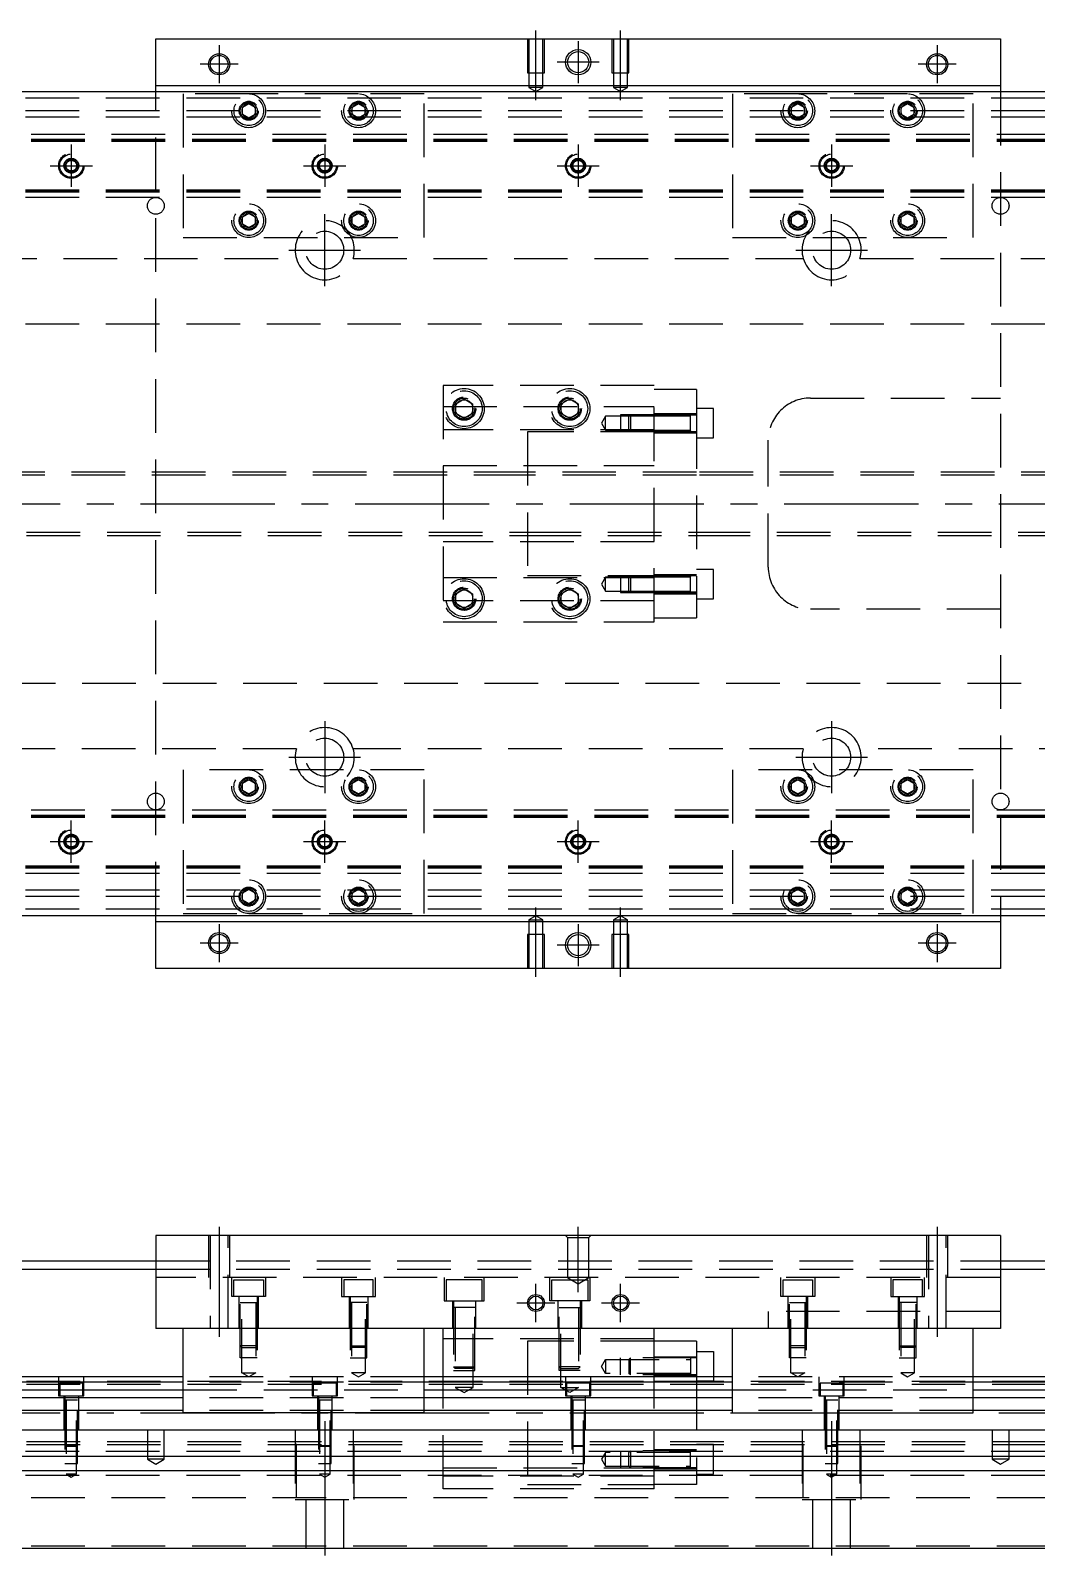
# Model space of a CAD drawing. Extents: x -21 to 843, y -308 to 112.
# Drawn here: x 207.3 to 445.5, y -249.2 to 112 of the extents above; entities that cross this region are included whole.
import ezdxf

# ---------------------------------------------------------------- set-up
doc = ezdxf.new("R2010")
doc.units = 0
doc.linetypes.add('CENTER', pattern=[50.8, 31.75, -6.35, 6.35, -6.35])
doc.linetypes.add('DASHED', pattern=[19.05, 12.7, -6.35])
doc.layers.get('0').update_dxf_attribs({"linetype": 'CONTINUOUS'})
doc.layers.add('CENTER', color=1, linetype='CENTER')

msp = doc.modelspace()

# ---------------------------------------------------------------- linework, layer by layer
at = {"color": 7, "linetype": 'CONTINUOUS'}
for p, q in [((237, 110), (437, 110)), ((237, 99), (237, 110)), ((437, 110), (437, 99)), ((237, 99), (437, 99)), ((237, 97.5), (237, 99)), ((437, 99), (437, 97.5)), ((671, 97.5), (3, 97.5)), ((3, -97.5), (671, -97.5)), ((237, -99), (237, -97.5)), ((437, -97.5), (437, -99)), ((237, -110), (237, -99)), ((437, -99), (237, -99)), ((437, -99), (437, -110)), ((437, -110), (237, -110)), ((237, -173.2), (237, -195.2)), ((437, -173.2), (237, -173.2)), ((437, -173.2), (437, -195.2)), ((3, -179.2), (237, -179.2)), ((437, -179.2), (671, -179.2)), ((11, -181.2), (237, -181.2)), ((437, -181.2), (663, -181.2)), ((437, -195.2), (237, -195.2)), ((243.5, -215.2), (243.5, -195.2)), ((300.5, -215.2), (300.5, -195.2)), ((305, -206.7), (305, -195.2)), ((355, -206.7), (355, -195.2)), ((365, -198.2), (355, -198.2)), ((362.35, -198.2), (362, -198.2)), ((365, -198.2), (365, -206.7)), ((373.5, -215.2), (373.5, -195.2)), ((430.5, -215.2), (430.5, -195.2)), ((365, -200.7), (369, -200.7)), ((369, -200.7), (369, -206.7)), ((243.5, -206.7), (17, -206.7)), ((243.5, -207.952272), (17, -207.952272)), ((373.5, -206.7), (300.5, -206.7)), ((373.5, -207.952272), (300.5, -207.952272)), ((657, -206.7), (430.5, -206.7)), ((657, -207.952272), (430.5, -207.952272)), ((17, -209.72668), (243.5, -209.72668)), ((243.5, -211.623076), (17, -211.623076)), ((300.5, -209.72668), (373.5, -209.72668)), ((373.5, -211.623076), (300.5, -211.623076)), ((430.5, -209.72668), (657, -209.72668)), ((657, -211.623076), (430.5, -211.623076)), ((243.5, -214.677372), (17, -214.677372)), ((300.5, -215.2), (243.5, -215.2)), ((373.5, -214.677372), (300.5, -214.677372)), ((373.5, -215.2), (430.5, -215.2)), ((657, -214.677372), (430.5, -214.677372)), ((17, -219.2), (657, -219.2)), ((657, -225.5), (17, -225.5)), ((657, -228.9), (17, -228.9)), ((17, -247.2), (657, -247.2))]:
    msp.add_line(p, q, dxfattribs=at)
at = {"color": 3, "linetype": 'DASHED'}
for p, q in [((325.000006, 110), (325.000006, 102)), ((325.35, 110), (325.35, 102)), ((328.65, 102), (328.65, 110)), ((328.999994, 102), (328.999994, 110)), ((345.000006, 110), (345.000006, 102)), ((345.35, 110), (345.35, 102)), ((348.65, 102), (348.65, 110)), ((348.999994, 102), (348.999994, 110)), ((325.000006, 102), (328.999994, 102)), ((325.35, 102), (325.35, 98.5)), ((328.65, 98.5), (328.65, 102)), ((345.000006, 102), (348.999994, 102)), ((345.35, 102), (345.35, 98.5)), ((348.65, 98.5), (348.65, 102)), ((327, 98.5), (325.35, 98.5)), ((325.35, 98.5), (327, 97.547372)), ((328.65, 98.5), (327, 98.5)), ((327, 97.547372), (328.65, 98.5)), ((347, 98.5), (345.35, 98.5)), ((345.35, 98.5), (347, 97.547372)), ((348.65, 98.5), (347, 98.5)), ((347, 97.547372), (348.65, 98.5)), ((657, 96), (17, 96)), ((237, -97.5), (237, 97.5)), ((259, 97), (243.5, 97)), ((243.5, 97), (243.5, 63)), ((257.5, 93.866026), (259, 94.73205)), ((285, 97), (259, 97)), ((259, 94.73205), (260.5, 93.866026)), ((283.5, 93.866026), (285, 94.73205)), ((300.5, 97), (285, 97)), ((285, 94.73205), (286.5, 93.866026)), ((300.5, 63), (300.5, 97)), ((389, 97), (373.5, 97)), ((373.5, 97), (373.5, 63)), ((387.5, 93.866026), (389, 94.73205)), ((415, 97), (389, 97)), ((389, 94.73205), (390.5, 93.866026)), ((413.5, 93.866026), (415, 94.73205)), ((430.5, 97), (415, 97)), ((415, 94.73205), (416.5, 93.866026)), ((430.5, 63), (430.5, 97)), ((437, 97.5), (437, -97.5)), ((657, 93), (17, 93)), ((657, 91.5), (17, 91.5)), ((257.5, 92.133974), (257.5, 93.866026)), ((259, 91.26795), (257.5, 92.133974)), ((260.5, 92.133974), (259, 91.26795)), ((260.5, 93.866026), (260.5, 92.133974)), ((260.973226, 93.326156), (261, 93)), ((283.5, 92.133974), (283.5, 93.866026)), ((285, 91.26795), (283.5, 92.133974)), ((286.5, 92.133974), (285, 91.26795)), ((286.5, 93.866026), (286.5, 92.133974)), ((286.973226, 93.326156), (287, 93)), ((387.5, 92.133974), (387.5, 93.866026)), ((389, 91.26795), (387.5, 92.133974)), ((390.5, 92.133974), (389, 91.26795)), ((390.5, 93.866026), (390.5, 92.133974)), ((390.973226, 93.326156), (391, 93)), ((413, 93), (413.030168, 93.346066)), ((413.5, 92.133974), (413.5, 93.866026)), ((415, 91.26795), (413.5, 92.133974)), ((416.5, 92.133974), (415, 91.26795)), ((416.5, 93.866026), (416.5, 92.133974)), ((17, 87.5), (657, 87.5)), ((17, 86.247728), (657, 86.247728)), ((17, 86.1147), (657, 86.1147)), ((17, 86.1), (657, 86.1)), ((17, 85.8), (657, 85.8)), ((215.5, 80), (215.52041, 80.24661)), ((215.75, 80.721688), (217, 81.443376)), ((215.75, 79.278312), (215.75, 80.721688)), ((217, 81.443376), (218.25, 80.721688)), ((218.25, 80.721688), (218.25, 79.278312)), ((275.5, 80), (275.516134, 80.21941)), ((275.75, 80.721688), (277, 81.443376)), ((275.75, 79.278312), (275.75, 80.721688)), ((277, 81.443376), (278.25, 80.721688)), ((278.25, 80.721688), (278.25, 79.278312)), ((335.5, 80), (335.52041, 80.24661)), ((335.75, 80.721688), (337, 81.443376)), ((335.75, 79.278312), (335.75, 80.721688)), ((337, 81.443376), (338.25, 80.721688)), ((338.25, 80.721688), (338.25, 79.278312)), ((395.75, 80.721688), (397, 81.443376)), ((395.75, 79.278312), (395.75, 80.721688)), ((397, 81.443376), (398.25, 80.721688)), ((398.25, 80.721688), (398.25, 79.278312)), ((398.477374, 80.25955), (398.5, 80)), ((217, 78.556624), (215.75, 79.278312)), ((218.25, 79.278312), (217, 78.556624)), ((277, 78.556624), (275.75, 79.278312)), ((278.25, 79.278312), (277, 78.556624)), ((337, 78.556624), (335.75, 79.278312)), ((338.25, 79.278312), (337, 78.556624)), ((397, 78.556624), (395.75, 79.278312)), ((398.25, 79.278312), (397, 78.556624)), ((657, 74.2), (17, 74.2)), ((657, 73.9), (17, 73.9)), ((657, 73.8853), (17, 73.8853)), ((657, 73.752272), (17, 73.752272)), ((657, 72.5), (17, 72.5)), ((257.5, 67.866026), (259, 68.73205)), ((259, 68.73205), (260.5, 67.866026)), ((283.5, 67.866026), (285, 68.73205)), ((285, 68.73205), (286.5, 67.866026)), ((387.5, 67.866026), (389, 68.73205)), ((389, 68.73205), (390.5, 67.866026)), ((413.5, 67.866026), (415, 68.73205)), ((415, 68.73205), (416.5, 67.866026)), ((257, 67), (257.030168, 67.346066)), ((257.5, 66.133974), (257.5, 67.866026)), ((259, 65.26795), (257.5, 66.133974)), ((260.5, 66.133974), (259, 65.26795)), ((260.5, 67.866026), (260.5, 66.133974)), ((283, 67), (283.023172, 67.30356)), ((283.5, 66.133974), (283.5, 67.866026)), ((285, 65.26795), (283.5, 66.133974)), ((286.5, 66.133974), (285, 65.26795)), ((286.5, 67.866026), (286.5, 66.133974)), ((387.5, 66.133974), (387.5, 67.866026)), ((389, 65.26795), (387.5, 66.133974)), ((390.5, 66.133974), (389, 65.26795)), ((390.5, 67.866026), (390.5, 66.133974)), ((390.973226, 67.326156), (391, 67)), ((413, 67), (413.030168, 67.346066)), ((413.5, 66.133974), (413.5, 67.866026)), ((415, 65.26795), (413.5, 66.133974)), ((416.5, 66.133974), (415, 65.26795)), ((416.5, 67.866026), (416.5, 66.133974)), ((243.5, 63), (300.5, 63)), ((373.5, 63), (430.5, 63)), ((43.708204, 58), (270.291796, 58)), ((283.708204, 58), (390.291796, 58)), ((403.708204, 58), (630.291796, 58)), ((657, 42.5), (29.1, 42.5)), ((305, 28), (305, -28)), ((355, 28), (305, 28)), ((355, -28), (355, 28)), ((365, 27), (355, 27)), ((365, 27), (365, 20.976176)), ((305, 23), (355, 23)), ((308, 23.6547), (310, 24.809402)), ((308, 21.3453), (308, 23.6547)), ((310, 24.809402), (312, 23.6547)), ((312, 23.6547), (312, 21.3453)), ((312.483582, 22.786038), (312.5, 22.5)), ((332.5, 22.5), (332.52689, 22.865682)), ((333, 23.6547), (335, 24.809402)), ((333, 21.3453), (333, 23.6547)), ((335, 24.809402), (337, 23.6547)), ((337, 23.6547), (337, 21.3453)), ((369, 22.552558), (365, 22.552558)), ((369, 15.552558), (369, 22.552558)), ((392, 25), (437, 25)), ((310, 20.190598), (308, 21.3453)), ((312, 21.3453), (310, 20.190598)), ((335, 20.190598), (333, 21.3453)), ((337, 21.3453), (335, 20.190598)), ((343.5, 20.702558), (342.547372, 19.052558)), ((342.547372, 19.052558), (343.5, 17.402558)), ((343.5, 17.402558), (343.5, 20.702558)), ((347, 20.702558), (343.5, 20.702558)), ((347, 21.052554), (347, 17.052564)), ((349.35, 21.052554), (347, 21.052554)), ((349, 20.702558), (347, 20.702558)), ((349.35, 21.052558), (349, 20.702558)), ((349, 17.402558), (349, 20.702558)), ((355, 20.702558), (349, 20.702558)), ((355, 20.702558), (349, 20.702558)), ((349.35, 21.052558), (349.35, 17.052558)), ((355, 21.052556), (349.35, 21.052558)), ((355, 21.052554), (349.35, 21.052554)), ((365, 21.302558), (355, 21.302558)), ((363.605, 21.052558), (355, 21.052556)), ((365, 20.976176), (355, 20.976176)), ((363.6, 20.702558), (355, 20.702558)), ((365, 21.052558), (363.595, 21.052558)), ((363.6, 17.05324), (363.6, 21.052564)), ((363.6, 20.836098), (363.6, 21.052558)), ((363.6, 21.052558), (363.6, 20.835892)), ((365, 20.976176), (365, -20.976176)), ((355, 17.5), (305, 17.5)), ((325, 17), (325, -17)), ((355, 17), (325, 17)), ((343.5, 17.402558), (347, 17.402558)), ((347, 17.402558), (349, 17.402558)), ((347, 17.052564), (349.35, 17.052564)), ((349, 17.402558), (355, 17.402558)), ((349, 17.402558), (349.35, 17.052558)), ((349, 17.402558), (355, 17.402558)), ((349.35, 17.052564), (355, 17.052564)), ((349.35, 17.052558), (355, 17.052562)), ((355, 17.402558), (363.6, 17.402558)), ((355, 17.052562), (363.605, 17.052558)), ((355, 16.802558), (365, 16.802558)), ((363.595, 17.052558), (365, 17.052558)), ((363.6, 17.269268), (363.6, 17.052558)), ((363.6, 17.052558), (363.6, 17.26902)), ((363.6, 17.052554), (363.6, 17.05324)), ((365, 15.552558), (369, 15.552558)), ((382, -15), (382, 15)), ((325, 7.5), (54, 7.5)), ((305, 9), (355, 9)), ((365, 7.5), (325, 7.5)), ((365, 7.499994), (325, 7.499994)), ((607.005, 7.5), (365, 7.5)), ((325, 6.75), (54, 6.75)), ((365, 6.75), (325, 6.75)), ((365, 6.75), (325, 6.75)), ((607, 6.75), (365, 6.75)), ((54, -6.75), (325, -6.75)), ((325, -6.75), (365, -6.75)), ((325, -6.75), (365, -6.75)), ((365, -6.75), (607, -6.75)), ((54, -7.5), (325, -7.5)), ((355, -9), (305, -9)), ((325, -7.499994), (365, -7.499994)), ((325, -7.5), (365, -7.5)), ((365, -7.5), (607.005, -7.5)), ((305, -17.5), (355, -17.5)), ((325, -17), (355, -17)), ((343.5, -17.402558), (342.547372, -19.052558)), ((343.5, -20.702558), (343.5, -17.402558)), ((347, -17.402558), (343.5, -17.402558)), ((347, -17.052564), (347, -21.052554)), ((349.35, -17.052564), (347, -17.052564)), ((349, -17.402558), (347, -17.402558)), ((349.35, -17.052558), (349, -17.402558)), ((349, -20.702558), (349, -17.402558)), ((355, -17.402558), (349, -17.402558)), ((355, -17.402558), (349, -17.402558)), ((349.35, -17.052558), (349.35, -21.052558)), ((355, -17.052562), (349.35, -17.052558)), ((355, -17.052564), (349.35, -17.052564)), ((365, -16.802558), (355, -16.802558)), ((363.605, -17.052558), (355, -17.052562)), ((363.6, -17.402558), (355, -17.402558)), ((365, -17.052558), (363.595, -17.052558)), ((363.6, -21.051878), (363.6, -17.052554)), ((363.6, -17.26902), (363.6, -17.052558)), ((363.6, -17.052558), (363.6, -17.269226)), ((363.6, -20.836098), (363.6, -17.26902)), ((369, -15.552558), (365, -15.552558)), ((369, -22.552558), (369, -15.552558)), ((308, -21.3453), (310, -20.190598)), ((308, -23.6547), (308, -21.3453)), ((310, -20.190598), (312, -21.3453)), ((312, -21.3453), (312, -23.6547)), ((333, -21.3453), (335, -20.190598)), ((333, -23.6547), (333, -21.3453)), ((335, -20.190598), (337, -21.3453)), ((337, -21.3453), (337, -23.6547)), ((342.547372, -19.052558), (343.5, -20.702558)), ((343.5, -20.702558), (347, -20.702558)), ((347, -20.702558), (349, -20.702558)), ((347, -21.052554), (349.35, -21.052554)), ((349, -20.702558), (355, -20.702558)), ((349, -20.702558), (349.35, -21.052558)), ((349, -20.702558), (355, -20.702558)), ((349.35, -21.052554), (355, -21.052554)), ((349.35, -21.052558), (355, -21.052556)), ((355, -20.702558), (363.6, -20.702558)), ((365, -20.976176), (355, -20.976176)), ((355, -21.052556), (363.605, -21.052558)), ((355, -21.302558), (365, -21.302558)), ((363.595, -21.052558), (365, -21.052558)), ((363.6, -20.83585), (363.6, -21.052558)), ((363.6, -21.052558), (363.6, -20.836098)), ((363.6, -21.052564), (363.6, -21.051878)), ((365, -20.976176), (365, -27)), ((355, -23), (305, -23)), ((307.5, -22.5), (307.534018, -22.088984)), ((310, -24.809402), (308, -23.6547)), ((312, -23.6547), (310, -24.809402)), ((332.5, -22.5), (332.52689, -22.134318)), ((335, -24.809402), (333, -23.6547)), ((337, -23.6547), (335, -24.809402)), ((365, -22.552558), (369, -22.552558)), ((437, -25), (392, -25)), ((305, -28), (355, -28)), ((355, -27), (365, -27)), ((29.1, -42.5), (657, -42.5)), ((270.291796, -58), (43.708204, -58)), ((390.291796, -58), (283.708204, -58)), ((630.291796, -58), (403.708204, -58)), ((243.5, -63), (243.5, -97)), ((300.5, -63), (243.5, -63)), ((300.5, -97), (300.5, -63)), ((430.5, -63), (373.5, -63)), ((373.5, -63), (373.5, -97)), ((430.5, -97), (430.5, -63)), ((257, -67), (257.030168, -66.653934)), ((257.5, -66.133974), (259, -65.26795)), ((257.5, -67.866026), (257.5, -66.133974)), ((259, -68.73205), (257.5, -67.866026)), ((259, -65.26795), (260.5, -66.133974)), ((260.5, -67.866026), (259, -68.73205)), ((260.5, -66.133974), (260.5, -67.866026)), ((283, -67), (283.023172, -66.69644)), ((283.5, -66.133974), (285, -65.26795)), ((283.5, -67.866026), (283.5, -66.133974)), ((285, -68.73205), (283.5, -67.866026)), ((285, -65.26795), (286.5, -66.133974)), ((286.5, -67.866026), (285, -68.73205)), ((286.5, -66.133974), (286.5, -67.866026)), ((387, -67), (387.023172, -66.69644)), ((387.5, -66.133974), (389, -65.26795)), ((387.5, -67.866026), (387.5, -66.133974)), ((389, -68.73205), (387.5, -67.866026)), ((389, -65.26795), (390.5, -66.133974)), ((390.5, -67.866026), (389, -68.73205)), ((390.5, -66.133974), (390.5, -67.866026)), ((413.5, -66.133974), (415, -65.26795)), ((413.5, -67.866026), (413.5, -66.133974)), ((415, -68.73205), (413.5, -67.866026)), ((415, -65.26795), (416.5, -66.133974)), ((416.5, -67.866026), (415, -68.73205)), ((416.5, -66.133974), (416.5, -67.866026)), ((416.973226, -66.673844), (417, -67)), ((17, -72.5), (657, -72.5)), ((17, -73.752272), (657, -73.752272)), ((17, -73.8853), (657, -73.8853)), ((17, -73.9), (657, -73.9)), ((17, -74.2), (657, -74.2)), ((215.75, -79.278312), (217, -78.556624)), ((215.75, -80.721688), (215.75, -79.278312)), ((217, -78.556624), (218.25, -79.278312)), ((218.25, -79.278312), (218.25, -80.721688)), ((275.75, -79.278312), (277, -78.556624)), ((275.75, -80.721688), (275.75, -79.278312)), ((277, -78.556624), (278.25, -79.278312)), ((278.25, -79.278312), (278.25, -80.721688)), ((335.75, -79.278312), (337, -78.556624)), ((335.75, -80.721688), (335.75, -79.278312)), ((337, -78.556624), (338.25, -79.278312)), ((338.25, -79.278312), (338.25, -80.721688)), ((395.75, -79.278312), (397, -78.556624)), ((395.75, -80.721688), (395.75, -79.278312)), ((397, -78.556624), (398.25, -79.278312)), ((398.25, -79.278312), (398.25, -80.721688)), ((215.5, -80), (215.52041, -79.75339)), ((217, -81.443376), (215.75, -80.721688)), ((218.25, -80.721688), (217, -81.443376)), ((277, -81.443376), (275.75, -80.721688)), ((278.25, -80.721688), (277, -81.443376)), ((278.477374, -79.74045), (278.5, -80)), ((335.5, -80), (335.52041, -79.75339)), ((337, -81.443376), (335.75, -80.721688)), ((338.25, -80.721688), (337, -81.443376)), ((397, -81.443376), (395.75, -80.721688)), ((398.25, -80.721688), (397, -81.443376)), ((398.477374, -79.74045), (398.5, -80)), ((657, -85.8), (17, -85.8)), ((657, -86.1), (17, -86.1)), ((657, -86.1147), (17, -86.1147)), ((657, -86.247728), (17, -86.247728)), ((657, -87.5), (17, -87.5)), ((657, -91.5), (17, -91.5)), ((657, -93), (17, -93)), ((257, -93), (257.030168, -92.653934)), ((257.5, -92.133974), (259, -91.26795)), ((257.5, -93.866026), (257.5, -92.133974)), ((259, -94.73205), (257.5, -93.866026)), ((259, -91.26795), (260.5, -92.133974)), ((260.5, -93.866026), (259, -94.73205)), ((260.5, -92.133974), (260.5, -93.866026)), ((283.5, -92.133974), (285, -91.26795)), ((283.5, -93.866026), (283.5, -92.133974)), ((285, -94.73205), (283.5, -93.866026)), ((285, -91.26795), (286.5, -92.133974)), ((286.5, -93.866026), (285, -94.73205)), ((286.5, -92.133974), (286.5, -93.866026)), ((286.973226, -92.673844), (287, -93)), ((387, -93), (387.023172, -92.69644)), ((387.5, -92.133974), (389, -91.26795)), ((387.5, -93.866026), (387.5, -92.133974)), ((389, -94.73205), (387.5, -93.866026)), ((389, -91.26795), (390.5, -92.133974)), ((390.5, -93.866026), (389, -94.73205)), ((390.5, -92.133974), (390.5, -93.866026)), ((413.5, -92.133974), (415, -91.26795)), ((413.5, -93.866026), (413.5, -92.133974)), ((415, -94.73205), (413.5, -93.866026)), ((415, -91.26795), (416.5, -92.133974)), ((416.5, -93.866026), (415, -94.73205)), ((416.5, -92.133974), (416.5, -93.866026)), ((416.973226, -92.673844), (417, -93)), ((657, -96), (17, -96)), ((243.5, -97), (259, -97)), ((259, -97), (285, -97)), ((285, -97), (300.5, -97)), ((373.5, -97), (389, -97)), ((389, -97), (415, -97)), ((415, -97), (430.5, -97)), ((327, -97.547372), (325.35, -98.5)), ((325.35, -98.5), (327, -98.5)), ((325.35, -98.5), (325.35, -102)), ((328.65, -98.5), (327, -97.547372)), ((327, -98.5), (328.65, -98.5)), ((328.65, -102), (328.65, -98.5)), ((347, -97.547372), (345.35, -98.5)), ((345.35, -98.5), (347, -98.5)), ((345.35, -98.5), (345.35, -102)), ((348.65, -98.5), (347, -97.547372)), ((347, -98.5), (348.65, -98.5)), ((348.65, -102), (348.65, -98.5)), ((328.999994, -102), (325.000006, -102)), ((325.000006, -102), (325.000006, -110)), ((325.35, -102), (325.35, -110)), ((328.65, -110), (328.65, -102)), ((328.999994, -110), (328.999994, -102)), ((348.999994, -102), (345.000006, -102)), ((345.000006, -102), (345.000006, -110)), ((345.35, -102), (345.35, -110)), ((348.65, -110), (348.65, -102)), ((348.999994, -110), (348.999994, -102)), ((249.500006, -173.2), (249.500006, -183.2)), ((249.9, -173.2), (249.9, -195.2)), ((254.1, -195.2), (254.1, -173.2)), ((254.499994, -183.2), (254.499994, -173.2)), ((334.5, -173.7), (334, -173.2)), ((339.5, -173.7), (340, -173.2)), ((419.500006, -173.2), (419.500006, -183.2)), ((419.9, -173.2), (419.9, -195.2)), ((424.1, -195.2), (424.1, -173.2)), ((424.499994, -183.2), (424.499994, -173.2)), ((334.5, -173.7), (334.5, -183.2)), ((334.5, -173.7), (339.5, -173.7)), ((339.5, -183.2), (339.5, -173.7)), ((237, -179.2), (437, -179.2)), ((237, -181.2), (437, -181.2)), ((437, -183.2), (237, -183.2)), ((255, -187.7), (255, -183.2)), ((255.5, -183.7), (262.5, -183.7)), ((255.5, -187.7), (255.5, -183.7)), ((262.5, -183.7), (262.5, -187.7)), ((263, -183.2), (263, -187.7)), ((281, -183.2), (281, -187.7)), ((288.5, -183.7), (281.5, -183.7)), ((281.5, -183.7), (281.5, -187.7)), ((288.5, -187.7), (288.5, -183.7)), ((289, -187.7), (289, -183.2)), ((305.25, -183.2), (305.25, -188.7)), ((306.5, -183.7), (305.75, -183.7)), ((305.75, -183.7), (305.75, -188.7)), ((313.5, -183.7), (306.5, -183.7)), ((314.25, -183.7), (313.5, -183.7)), ((314.25, -188.7), (314.25, -183.7)), ((314.75, -188.7), (314.75, -183.2)), ((330.25, -188.7), (330.25, -183.2)), ((330.75, -183.7), (331.5, -183.7)), ((330.75, -188.7), (330.75, -183.7)), ((331.5, -183.7), (338.5, -183.7)), ((339.5, -183.2), (334.5, -183.2)), ((334.5, -183.2), (337, -184.643376)), ((337, -184.643376), (339.5, -183.2)), ((338.5, -183.7), (339.25, -183.7)), ((339.25, -183.7), (339.25, -188.7)), ((339.75, -183.2), (339.75, -188.7)), ((385, -187.7), (385, -183.2)), ((385.5, -183.7), (392.5, -183.7)), ((385.5, -187.7), (385.5, -183.7)), ((392.5, -183.7), (392.5, -187.7)), ((393, -183.2), (393, -187.7)), ((411, -183.2), (411, -187.7)), ((418.5, -183.7), (411.5, -183.7)), ((411.5, -183.7), (411.5, -187.7)), ((418.5, -187.7), (418.5, -183.7)), ((419, -187.7), (419, -183.2)), ((263, -187.7), (255, -187.7)), ((256.75, -195.2), (256.75, -187.7)), ((257.000006, -202.2), (256.999986, -187.7)), ((261.000014, -187.7), (260.999994, -202.2)), ((261.25, -187.7), (261.25, -195.2)), ((281, -187.7), (289, -187.7)), ((282.75, -187.7), (282.75, -195.2)), ((282.999986, -187.7), (283.000006, -202.2)), ((286.999994, -202.2), (287.000014, -187.7)), ((287.25, -195.2), (287.25, -187.7)), ((393, -187.7), (385, -187.7)), ((386.75, -195.2), (386.75, -187.7)), ((387.000006, -202.2), (386.999986, -187.7)), ((391.000014, -187.7), (390.999994, -202.2)), ((391.25, -187.7), (391.25, -195.2)), ((411, -187.7), (419, -187.7)), ((412.75, -187.7), (412.75, -195.2)), ((412.999986, -187.7), (413.000006, -202.2)), ((416.999994, -202.2), (417.000014, -187.7)), ((417.25, -195.2), (417.25, -187.7)), ((256.999994, -189.1), (261.000006, -189.1)), ((257.35, -205.7), (257.35, -189.1)), ((260.65, -189.1), (260.65, -205.7)), ((287.000006, -189.1), (282.999994, -189.1)), ((283.35, -189.1), (283.35, -205.7)), ((286.65, -205.7), (286.65, -189.1)), ((305.25, -188.7), (314.75, -188.7)), ((307.25, -188.7), (307.25, -195.2)), ((312.500006, -190.3), (307.499994, -190.3)), ((307.500006, -188.7), (307.500006, -205.2)), ((307.9, -190.3), (307.9, -209.2)), ((312.1, -209.2), (312.1, -190.3)), ((312.499994, -205.2), (312.499994, -188.7)), ((312.75, -195.2), (312.75, -188.7)), ((339.75, -188.7), (330.25, -188.7)), ((332.25, -195.2), (332.25, -188.7)), ((332.499994, -190.3), (337.500006, -190.3)), ((332.500006, -205.2), (332.500006, -188.7)), ((332.9, -209.2), (332.9, -190.3)), ((337.1, -190.3), (337.1, -209.2)), ((337.499994, -188.7), (337.499994, -205.2)), ((337.75, -188.7), (337.75, -195.2)), ((382, -191.2), (382, -195.2)), ((437, -191.2), (382, -191.2)), ((386.999994, -189.1), (391.000006, -189.1)), ((387.35, -205.7), (387.35, -189.1)), ((390.65, -189.1), (390.65, -205.7)), ((417.000006, -189.1), (412.999994, -189.1)), ((413.35, -189.1), (413.35, -205.7)), ((416.65, -205.7), (416.65, -189.1)), ((355, -197.7), (305, -197.7)), ((355, -198.2), (325, -198.2)), ((325, -198.2), (325, -232.2)), ((355, -232.2), (355, -198.2)), ((261, -199.35), (257, -199.35)), ((257.35, -199.7), (257, -199.35)), ((260.999994, -202.2), (257.000006, -202.2)), ((257.35, -199.7), (260.65, -199.7)), ((261, -199.35), (260.65, -199.7)), ((283, -199.35), (287, -199.35)), ((283, -199.35), (283.35, -199.7)), ((283.000006, -202.2), (286.999994, -202.2)), ((286.65, -199.7), (283.35, -199.7)), ((286.65, -199.7), (287, -199.35)), ((365, -202.199975), (347, -202.200006)), ((347, -206.199994), (347, -202.200006)), ((349, -202.55), (349.35, -202.2)), ((349.35, -204.9), (349.35, -202.2)), ((355, -201.95), (365, -201.95)), ((363.6, -202.199994), (363.6, -206.200006)), ((391, -199.35), (387, -199.35)), ((387.35, -199.7), (387, -199.35)), ((390.999994, -202.2), (387.000006, -202.2)), ((387.35, -199.7), (390.65, -199.7)), ((391, -199.35), (390.65, -199.7)), ((413, -199.35), (417, -199.35)), ((413, -199.35), (413.35, -199.7)), ((413.000006, -202.2), (416.999994, -202.2)), ((416.65, -199.7), (413.35, -199.7)), ((416.65, -199.7), (417, -199.35)), ((257.35, -205.7), (260.65, -205.7)), ((259, -206.652628), (257.35, -205.7)), ((260.65, -205.7), (259, -206.652628)), ((286.65, -205.7), (283.35, -205.7)), ((283.35, -205.7), (285, -206.652628)), ((285, -206.652628), (286.65, -205.7)), ((307.5, -204.3), (312.5, -204.3)), ((307.5, -204.3), (307.9, -204.7)), ((307.500006, -205.2), (312.499994, -205.2)), ((312.1, -204.7), (307.9, -204.7)), ((312.1, -204.7), (312.5, -204.3)), ((337.5, -204.3), (332.5, -204.3)), ((332.9, -204.7), (332.5, -204.3)), ((337.499994, -205.2), (332.500006, -205.2)), ((332.9, -204.7), (337.1, -204.7)), ((337.5, -204.3), (337.1, -204.7)), ((342.547372, -204.2), (343.5, -202.55)), ((343.5, -205.85), (342.547372, -204.2)), ((343.5, -202.55), (343.5, -205.85)), ((343.5, -202.55), (363.6, -202.55)), ((363.6, -205.85), (343.5, -205.85)), ((349, -202.55), (349, -204.9)), ((349, -204.9), (349, -205.85)), ((349.35, -206.2), (349, -205.85)), ((349.35, -206.2), (349.35, -204.9)), ((387.35, -205.7), (390.65, -205.7)), ((389, -206.652628), (387.35, -205.7)), ((390.65, -205.7), (389, -206.652628)), ((416.65, -205.7), (413.35, -205.7)), ((413.35, -205.7), (415, -206.652628)), ((415, -206.652628), (416.65, -205.7)), ((54, -207.699332), (607.005, -207.699332)), ((54, -208.449332), (607, -208.449332)), ((214, -206.7), (214, -211.2)), ((219.75, -208.2), (214.25, -208.2)), ((214.25, -208.2), (214.25, -211.2)), ((219.75, -211.2), (219.75, -208.2)), ((220, -211.2), (220, -206.7)), ((300.5, -206.7), (243.5, -206.7)), ((300.5, -207.952272), (243.5, -207.952272)), ((274, -206.7), (274, -211.2)), ((279.75, -208.2), (274.25, -208.2)), ((274.25, -208.2), (274.25, -211.2)), ((279.75, -211.2), (279.75, -208.2)), ((280, -211.2), (280, -206.7)), ((305, -233.2), (305, -206.7)), ((312.1, -209.2), (307.9, -209.2)), ((307.9, -209.2), (310, -210.412436)), ((310, -210.412436), (312.1, -209.2)), ((332.9, -209.2), (337.1, -209.2)), ((335, -210.412436), (332.9, -209.2)), ((334, -206.7), (334, -211.2)), ((339.75, -208.2), (334.25, -208.2)), ((334.25, -208.2), (334.25, -211.2)), ((337.1, -209.2), (335, -210.412436)), ((339.75, -211.2), (339.75, -208.2)), ((340, -211.2), (340, -206.7)), ((365, -206.200025), (347, -206.199994)), ((365, -206.45), (355, -206.45)), ((355, -233.2), (355, -206.7)), ((355, -207.700006), (373.5, -207.700006)), ((365, -206.7), (365, -232.2)), ((365, -207.7), (369, -207.7)), ((369, -207.7), (365, -207.7)), ((369, -206.7), (369, -207.7)), ((430.5, -206.7), (373.5, -206.7)), ((430.5, -207.952272), (373.5, -207.952272)), ((394, -206.7), (394, -211.2)), ((399.75, -208.2), (394.25, -208.2)), ((394.25, -208.2), (394.25, -211.2)), ((399.75, -211.2), (399.75, -208.2)), ((400, -211.2), (400, -206.7)), ((214, -211.2), (220, -211.2)), ((215.25, -211.2), (215.25, -219.2)), ((218.500006, -212.2), (215.499994, -212.2)), ((215.500006, -211.2), (215.500006, -227.2)), ((215.75, -212.2), (215.75, -229.7)), ((218.25, -229.7), (218.25, -212.2)), ((218.499994, -227.2), (218.499994, -211.2)), ((218.75, -219.2), (218.75, -211.2)), ((243.5, -209.72668), (300.5, -209.72668)), ((300.5, -211.623076), (243.5, -211.623076)), ((274, -211.2), (280, -211.2)), ((275.25, -211.2), (275.25, -219.2)), ((278.500006, -212.2), (275.499994, -212.2)), ((275.500006, -211.2), (275.500006, -227.2)), ((275.75, -212.2), (275.75, -229.7)), ((278.25, -229.7), (278.25, -212.2)), ((278.499994, -227.2), (278.499994, -211.2)), ((278.75, -219.2), (278.75, -211.2)), ((334, -211.2), (340, -211.2)), ((335.25, -211.2), (335.25, -219.2)), ((338.500006, -212.2), (335.499994, -212.2)), ((335.500006, -211.2), (335.500006, -227.2)), ((335.75, -212.2), (335.75, -229.7)), ((338.25, -229.7), (338.25, -212.2)), ((338.499994, -227.2), (338.499994, -211.2)), ((338.75, -219.2), (338.75, -211.2)), ((373.5, -209.72668), (430.5, -209.72668)), ((430.5, -211.623076), (373.5, -211.623076)), ((394, -211.2), (400, -211.2)), ((395.25, -211.2), (395.25, -219.2)), ((398.500006, -212.2), (395.499994, -212.2)), ((395.500006, -211.2), (395.500006, -227.2)), ((395.75, -212.2), (395.75, -229.7)), ((398.25, -229.7), (398.25, -212.2)), ((398.499994, -227.2), (398.499994, -211.2)), ((398.75, -219.2), (398.75, -211.2)), ((300.5, -214.677372), (243.5, -214.677372)), ((430.5, -214.677372), (373.5, -214.677372)), ((235, -219.2), (235, -226.2)), ((239, -226.2), (239, -219.2)), ((270, -219.2), (270, -235.7)), ((270.291796, -235.2), (270.291796, -219.2)), ((283.708204, -219.2), (283.708204, -235.2)), ((284, -235.7), (284, -219.2)), ((390, -219.2), (390, -235.7)), ((390.291796, -235.2), (390.291796, -219.2)), ((403.708204, -219.2), (403.708204, -235.2)), ((404, -235.7), (404, -219.2)), ((435, -219.2), (435, -226.2)), ((439, -226.2), (439, -219.2)), ((54, -221.95), (607, -221.95)), ((54, -222.7), (607.005, -222.7)), ((215.5, -222.95), (218.5, -222.95)), ((215.5, -222.95), (215.75, -223.2)), ((218.25, -223.2), (215.75, -223.2)), ((218.25, -223.2), (218.5, -222.95)), ((275.5, -222.95), (278.5, -222.95)), ((275.5, -222.95), (275.75, -223.2)), ((278.25, -223.2), (275.75, -223.2)), ((278.25, -223.2), (278.5, -222.95)), ((335.5, -222.95), (338.5, -222.95)), ((335.5, -222.95), (335.75, -223.2)), ((338.25, -223.2), (335.75, -223.2)), ((338.25, -223.2), (338.5, -222.95)), ((369, -222.7), (365, -222.7)), ((369, -229.7), (369, -222.7)), ((395.5, -222.95), (398.5, -222.95)), ((395.5, -222.95), (395.75, -223.2)), ((398.25, -223.2), (395.75, -223.2)), ((398.25, -223.2), (398.5, -222.95)), ((657, -224.35), (17, -224.35)), ((215.500006, -227.2), (218.499994, -227.2)), ((239, -226.2), (235, -226.2)), ((235, -226.2), (237, -227.3547)), ((237, -227.3547), (239, -226.2)), ((275.500006, -227.2), (278.499994, -227.2)), ((335.500006, -227.2), (338.499994, -227.2)), ((343.5, -224.55), (342.547372, -226.2)), ((342.547372, -226.2), (343.5, -227.85)), ((343.5, -227.85), (343.5, -224.55)), ((363.6, -224.55), (343.5, -224.55)), ((365, -224.199975), (347, -224.200006)), ((347, -224.200006), (347, -228.199994)), ((349.35, -224.2), (349, -224.55)), ((349, -225.5), (349, -224.55)), ((349, -227.85), (349, -225.5)), ((349.35, -224.2), (349.35, -225.5)), ((349.35, -225.5), (349.35, -228.2)), ((365, -223.95), (355, -223.95)), ((363.6, -228.200006), (363.6, -224.199994)), ((395.500006, -227.2), (398.499994, -227.2)), ((439, -226.2), (435, -226.2)), ((435, -226.2), (437, -227.3547)), ((437, -227.3547), (439, -226.2)), ((657, -230.05), (17, -230.05)), ((218.25, -229.7), (215.75, -229.7)), ((215.75, -229.7), (217, -230.421688)), ((217, -230.421688), (218.25, -229.7)), ((278.25, -229.7), (275.75, -229.7)), ((275.75, -229.7), (277, -230.421688)), ((277, -230.421688), (278.25, -229.7)), ((305, -228.2), (355, -228.2)), ((355, -230.208332), (305, -230.208332)), ((338.25, -229.7), (335.75, -229.7)), ((335.75, -229.7), (337, -230.421688)), ((337, -230.421688), (338.25, -229.7)), ((343.5, -227.85), (363.6, -227.85)), ((365, -228.200025), (347, -228.199994)), ((349, -227.85), (349.35, -228.2)), ((355, -228.45), (365, -228.45)), ((365, -229.7), (369, -229.7)), ((398.25, -229.7), (395.75, -229.7)), ((395.75, -229.7), (397, -230.421688)), ((397, -230.421688), (398.25, -229.7)), ((355, -233.2), (305, -233.2)), ((325, -232.2), (355, -232.2)), ((365, -232.2), (355, -232.2)), ((17, -235.2), (657, -235.2)), ((270, -235.7), (284, -235.7)), ((272.5, -235.7), (272.5, -247.2)), ((281.5, -247.2), (281.5, -235.7)), ((390, -235.7), (404, -235.7)), ((392.5, -235.7), (392.5, -247.2)), ((401.5, -247.2), (401.5, -235.7)), ((17, -246.7), (657, -246.7))]:
    msp.add_line(p, q, dxfattribs=at)
at = {"color": 3, "linetype": 'CONTINUOUS'}
for centre, radius in [((252, 104), 2.5), ((422, 104), 2.5), ((252, -104), 2.5), ((422, -104), 2.5), ((327, -189.2), 2), ((347, -189.2), 2)]:
    msp.add_circle(centre, radius, dxfattribs=at)
at = {"color": 7, "linetype": 'CONTINUOUS'}
for centre, radius in [((252, 104), 2.1), ((337, 104.5), 3), ((337, 104.5), 2.5), ((422, 104), 2.1), ((397, 80), 1.25), ((252, -104), 2.1), ((337, -104.5), 3), ((337, -104.5), 2.5), ((422, -104), 2.1), ((327, -189.2), 1.65), ((347, -189.2), 1.65)]:
    msp.add_circle(centre, radius, dxfattribs=at)
at = {"color": 3, "linetype": 'DASHED'}
for centre, radius in [((259, 93), 4), ((259, 93), 3.5), ((259, 93), 2.25), ((259, 93), 2), ((285, 93), 4), ((285, 93), 3.5), ((285, 93), 2.25), ((285, 93), 2), ((389, 93), 4), ((389, 93), 3.5), ((389, 93), 2.25), ((389, 93), 2), ((415, 93), 4), ((415, 93), 3.5), ((415, 93), 2.25), ((415, 93), 2), ((217, 80), 3), ((217, 80), 2.75), ((217, 80), 1.75), ((217, 80), 1.5), ((217, 80), 1.25), ((277, 80), 3), ((277, 80), 2.75), ((277, 80), 1.75), ((277, 80), 1.5), ((277, 80), 1.25), ((337, 80), 3), ((337, 80), 2.75), ((337, 80), 1.75), ((337, 80), 1.5), ((337, 80), 1.25), ((397, 80), 3), ((397, 80), 2.75), ((397, 80), 1.75), ((397, 80), 1.5), ((237, 70.5), 2), ((437, 70.5), 2), ((259, 67), 4), ((259, 67), 3.5), ((259, 67), 2.25), ((259, 67), 2), ((259, 67), 1.65), ((285, 67), 4), ((285, 67), 3.5), ((285, 67), 2.25), ((285, 67), 2), ((285, 67), 1.65), ((389, 67), 4), ((389, 67), 3.5), ((389, 67), 2.25), ((389, 67), 2), ((389, 67), 1.65), ((415, 67), 4), ((415, 67), 3.5), ((415, 67), 2.25), ((415, 67), 2), ((415, 67), 1.65), ((277, 60), 4.5), ((397, 60), 4.5), ((310, 22.5), 4.75), ((310, 22.5), 4.25), ((335, 22.5), 4.75), ((335, 22.5), 4.25), ((310, 22.5), 2.75), ((310, 22.5), 2.5), ((310, 22.5), 2.1), ((335, 22.5), 2.75), ((335, 22.5), 2.5), ((335, 22.5), 2.1), ((310, -22.5), 4.75), ((335, -22.5), 4.75), ((310, -22.5), 4.25), ((310, -22.5), 2.75), ((310, -22.5), 2.5), ((310, -22.5), 2.1), ((335, -22.5), 4.25), ((335, -22.5), 2.75), ((335, -22.5), 2.5), ((335, -22.5), 2.1), ((277, -60), 4.5), ((397, -60), 4.5), ((259, -67), 4), ((259, -67), 3.5), ((259, -67), 2.25), ((259, -67), 2), ((285, -67), 4), ((285, -67), 3.5), ((285, -67), 2.25), ((285, -67), 2), ((389, -67), 4), ((389, -67), 3.5), ((389, -67), 2.25), ((389, -67), 2), ((415, -67), 4), ((415, -67), 3.5), ((415, -67), 2.25), ((415, -67), 2), ((237, -70.5), 2), ((259, -67), 1.65), ((285, -67), 1.65), ((389, -67), 1.65), ((415, -67), 1.65), ((437, -70.5), 2), ((217, -80), 3), ((217, -80), 2.75), ((217, -80), 1.75), ((217, -80), 1.5), ((217, -80), 1.25), ((277, -80), 3), ((277, -80), 2.75), ((277, -80), 1.75), ((277, -80), 1.5), ((277, -80), 1.25), ((337, -80), 3), ((337, -80), 2.75), ((337, -80), 1.75), ((337, -80), 1.5), ((337, -80), 1.25), ((397, -80), 3), ((397, -80), 2.75), ((397, -80), 1.75), ((397, -80), 1.5), ((397, -80), 1.25), ((259, -93), 4), ((259, -93), 3.5), ((285, -93), 4), ((285, -93), 3.5), ((389, -93), 4), ((389, -93), 3.5), ((415, -93), 4), ((415, -93), 3.5), ((259, -93), 2.25), ((259, -93), 2), ((285, -93), 2.25), ((285, -93), 2), ((389, -93), 2.25), ((389, -93), 2), ((415, -93), 2.25), ((415, -93), 2)]:
    msp.add_circle(centre, radius, dxfattribs=at)
for centre, radius, start, end in [((259, 93), 1.65, 144.619977, 155.380023), ((259, 93), 1.65, 95.380023, 144.619977), ((259, 93), 1.65, 84.619977, 95.380023), ((259, 93), 1.65, 35.380023, 84.619977), ((259, 93), 1.65, 24.619977, 35.380023), ((285, 93), 1.65, 144.619977, 155.380023), ((285, 93), 1.65, 95.380023, 144.619977), ((285, 93), 1.65, 84.619977, 95.380023), ((285, 93), 1.65, 35.380023, 84.619977), ((285, 93), 1.65, 24.619977, 35.380023), ((389, 93), 1.65, 144.619977, 155.380023), ((389, 93), 1.65, 95.380023, 144.619977), ((389, 93), 1.65, 84.619977, 95.380023), ((389, 93), 1.65, 35.380023, 84.619977), ((389, 93), 1.65, 24.619977, 35.380023), ((415, 93), 1.65, 144.619977, 155.380023), ((415, 93), 1.65, 95.380023, 144.619977), ((415, 93), 1.65, 84.619977, 95.380023), ((415, 93), 1.65, 35.380023, 84.619977), ((415, 93), 1.65, 24.619977, 35.380023), ((259, 93), 1.65, 155.380023, 180), ((259, 93), 1.65, 180, 204.619977), ((259, 93), 1.65, 204.619977, 215.380023), ((259, 93), 1.65, 215.380023, 264.619977), ((259, 93), 1.65, 264.619977, 275.380023), ((259, 93), 1.65, 275.380023, 324.619977), ((259, 93), 1.65, 324.619977, 335.380023), ((259, 93), 1.65, 335.380023, 24.619977), ((285, 93), 1.65, 155.380023, 180), ((285, 93), 1.65, 180, 204.619977), ((285, 93), 1.65, 204.619977, 215.380023), ((285, 93), 1.65, 215.380023, 264.619977), ((285, 93), 1.65, 264.619977, 275.380023), ((285, 93), 1.65, 275.380023, 324.619977), ((285, 93), 1.65, 324.619977, 335.380023), ((285, 93), 1.65, 335.380023, 24.619977), ((389, 93), 1.65, 155.380023, 180), ((389, 93), 1.65, 180, 204.619977), ((389, 93), 1.65, 204.619977, 215.380023), ((389, 93), 1.65, 215.380023, 264.619977), ((389, 93), 1.65, 264.619977, 275.380023), ((389, 93), 1.65, 275.380023, 324.619977), ((389, 93), 1.65, 324.619977, 335.380023), ((389, 93), 1.65, 335.380023, 24.619977), ((415, 93), 1.65, 155.380023, 180), ((415, 93), 1.65, 180, 204.619977), ((415, 93), 1.65, 204.619977, 215.380023), ((415, 93), 1.65, 215.380023, 264.619977), ((415, 93), 1.65, 264.619977, 275.380023), ((415, 93), 1.65, 275.380023, 324.619977), ((415, 93), 1.65, 324.619977, 335.380023), ((415, 93), 1.65, 335.380023, 24.619977), ((277, 60), 7, 343.39845, 196.60155), ((397, 60), 7, 343.39845, 196.60155), ((277, 60), 7, 196.60155, 343.39845), ((397, 60), 7, 196.60155, 343.39845), ((392, 15), 10, 90, 180), ((392, -15), 10, 180, 270), ((277, -60), 7, 16.60155, 163.39845), ((397, -60), 7, 16.60155, 163.39845), ((277, -60), 7, 163.39845, 16.60155), ((397, -60), 7, 163.39845, 16.60155), ((259, -93), 1.65, 155.380023, 180), ((259, -93), 1.65, 180, 204.619977), ((259, -93), 1.65, 144.619977, 155.380023), ((259, -93), 1.65, 204.619977, 215.380023), ((259, -93), 1.65, 95.380023, 144.619977), ((259, -93), 1.65, 84.619977, 95.380023), ((259, -93), 1.65, 35.380023, 84.619977), ((259, -93), 1.65, 24.619977, 35.380023), ((259, -93), 1.65, 324.619977, 335.380023), ((259, -93), 1.65, 335.380023, 24.619977), ((285, -93), 1.65, 155.380023, 180), ((285, -93), 1.65, 180, 204.619977), ((285, -93), 1.65, 144.619977, 155.380023), ((285, -93), 1.65, 204.619977, 215.380023), ((285, -93), 1.65, 95.380023, 144.619977), ((285, -93), 1.65, 84.619977, 95.380023), ((285, -93), 1.65, 35.380023, 84.619977), ((285, -93), 1.65, 24.619977, 35.380023), ((285, -93), 1.65, 324.619977, 335.380023), ((285, -93), 1.65, 335.380023, 24.619977), ((389, -93), 1.65, 155.380023, 180), ((389, -93), 1.65, 180, 204.619977), ((389, -93), 1.65, 144.619977, 155.380023), ((389, -93), 1.65, 204.619977, 215.380023), ((389, -93), 1.65, 95.380023, 144.619977), ((389, -93), 1.65, 84.619977, 95.380023), ((389, -93), 1.65, 35.380023, 84.619977), ((389, -93), 1.65, 24.619977, 35.380023), ((389, -93), 1.65, 324.619977, 335.380023), ((389, -93), 1.65, 335.380023, 24.619977), ((415, -93), 1.65, 155.380023, 180), ((415, -93), 1.65, 180, 204.619977), ((415, -93), 1.65, 144.619977, 155.380023), ((415, -93), 1.65, 204.619977, 215.380023), ((415, -93), 1.65, 95.380023, 144.619977), ((415, -93), 1.65, 84.619977, 95.380023), ((415, -93), 1.65, 35.380023, 84.619977), ((415, -93), 1.65, 24.619977, 35.380023), ((415, -93), 1.65, 324.619977, 335.380023), ((415, -93), 1.65, 335.380023, 24.619977), ((259, -93), 1.65, 215.380023, 264.619977), ((259, -93), 1.65, 264.619977, 275.380023), ((259, -93), 1.65, 275.380023, 324.619977), ((285, -93), 1.65, 215.380023, 264.619977), ((285, -93), 1.65, 264.619977, 275.380023), ((285, -93), 1.65, 275.380023, 324.619977), ((389, -93), 1.65, 215.380023, 264.619977), ((389, -93), 1.65, 264.619977, 275.380023), ((389, -93), 1.65, 275.380023, 324.619977), ((415, -93), 1.65, 215.380023, 264.619977), ((415, -93), 1.65, 264.619977, 275.380023), ((415, -93), 1.65, 275.380023, 324.619977)]:
    msp.add_arc(centre, radius, start, end, dxfattribs=at)
at = {"layer": 'CENTER', "color": 1, "linetype": 'CENTER'}
for p, q in [((327, 95.547372), (327, 112)), ((347, 95.547372), (347, 112)), ((252, 108.5), (252, 99.5)), ((337, 109.5), (337, 99.5)), ((422, 108.5), (422, 99.5)), ((256.5, 104), (247.5, 104)), ((342, 104.5), (332, 104.5)), ((426.5, 104), (417.5, 104)), ((217, 85), (217, 75)), ((277, 85), (277, 75)), ((337, 85), (337, 75)), ((397, 85), (397, 75)), ((212, 80), (222, 80)), ((272, 80), (282, 80)), ((332, 80), (342, 80)), ((392, 80), (402, 80)), ((277, 51.5), (277, 68.5)), ((397, 51.5), (397, 68.5)), ((268.5, 60), (285.5, 60)), ((388.5, 60), (405.5, 60)), ((-20.607194, 0), (707.569477, 0)), ((277, -51.5), (277, -68.5)), ((397, -51.5), (397, -68.5)), ((268.5, -60), (285.5, -60)), ((388.5, -60), (405.5, -60)), ((217, -85), (217, -75)), ((277, -85), (277, -75)), ((337, -85), (337, -75)), ((397, -85), (397, -75)), ((212, -80), (222, -80)), ((272, -80), (282, -80)), ((332, -80), (342, -80)), ((392, -80), (402, -80)), ((327, -112), (327, -95.547372)), ((347, -112), (347, -95.547372)), ((252, -99.5), (252, -108.5)), ((337, -99.5), (337, -109.5)), ((422, -99.5), (422, -108.5)), ((256.5, -104), (247.5, -104)), ((342, -104.5), (332, -104.5)), ((426.5, -104), (417.5, -104)), ((252, -171.2), (252, -197.2)), ((337, -186.643376), (337, -171.2)), ((422, -171.2), (422, -197.2)), ((327, -193.7), (327, -184.7)), ((347, -193.7), (347, -184.7)), ((322.5, -189.2), (331.5, -189.2)), ((342.5, -189.2), (351.5, -189.2)), ((-20.607194, -215.2), (707.569477, -215.2)), ((277, -217.2), (277, -249.2)), ((397, -217.2), (397, -249.2))]:
    msp.add_line(p, q, dxfattribs=at)

doc.saveas('drawing.dxf')
